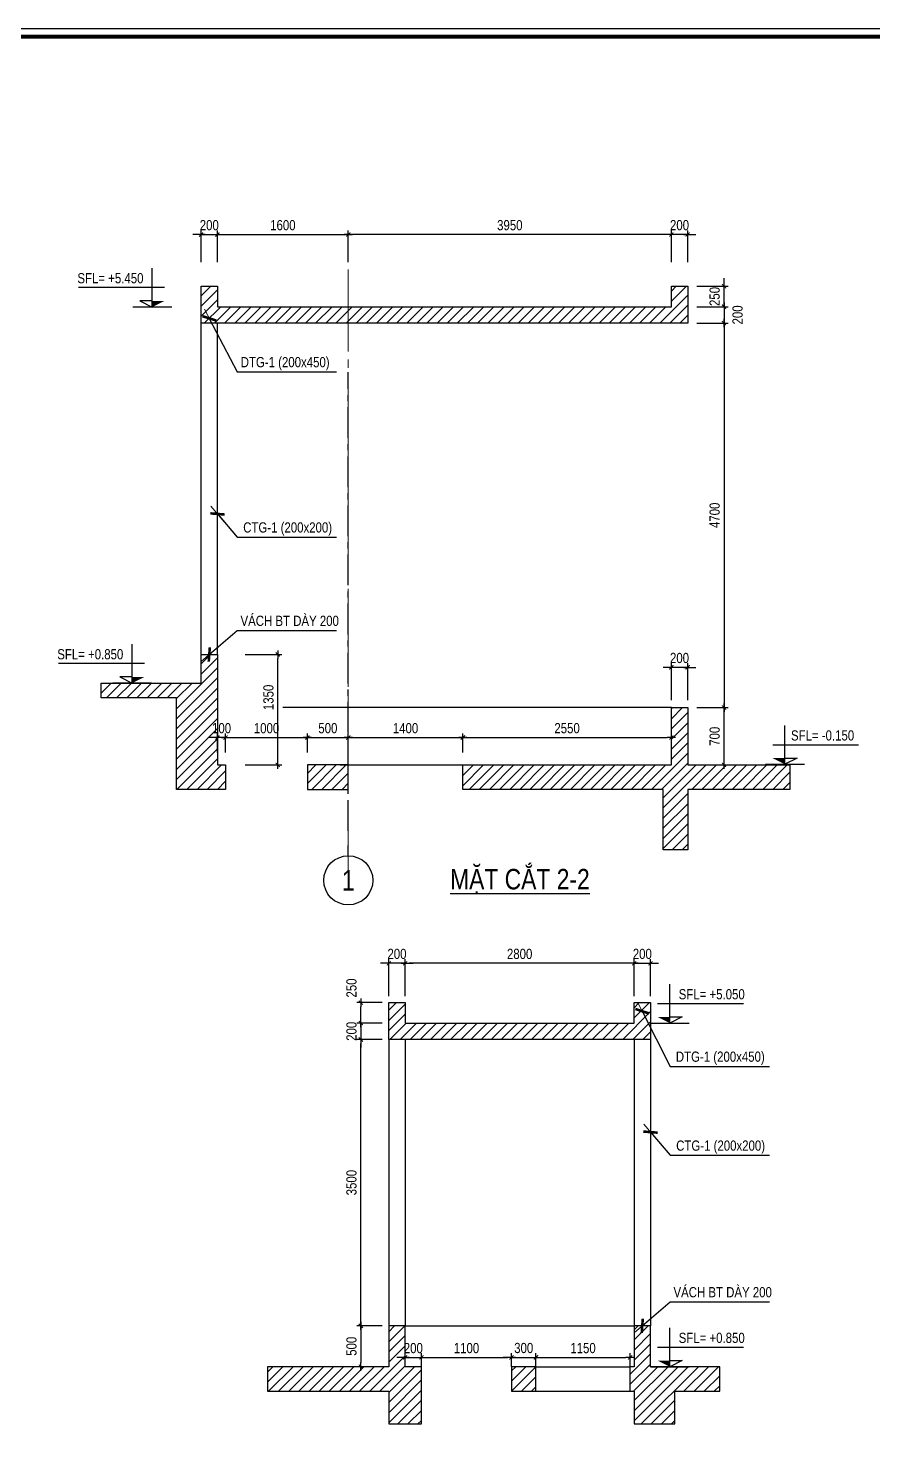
# Model space of a CAD drawing. Header units: millimetres. Extents: x -3582679 to -3542129, y 680309 to 797609.
# Drawn here: x -3559572 to -3549250, y 780227 to 797609 of the extents above; entities that cross this region are included whole.
import ezdxf
from ezdxf.enums import TextEntityAlignment as Align

# ---------------------------------------------------------------- set-up
doc = ezdxf.new("R2010")
doc.units = ezdxf.units.MM
doc.header["$LTSCALE"] = 100
doc.header["$MEASUREMENT"] = 0
doc.linetypes.add('A14-Chi tiet Thong gio ham$0$HTT Center', pattern=[13, 10, -1, 1, -1])
doc.linetypes.add('CENTER', pattern=[2, 1.25, -0.25, 0.25, -0.25])
doc.layers.get('0').update_dxf_attribs({"lineweight": 9})
for name, color, linetype in [('01PM. TEXT A', 3, 'Continuous'), ('02PM. TEXT B', 4, 'Continuous'), ('03PM. TEXT C', 1, 'Continuous'), ('04PM. THIN', 7, 'Continuous'), ('05PM. FRAME', 4, 'Continuous'), ('11PM. DIM', 2, 'Continuous'), ('12PM. GRID', 8, 'CENTER'), ('13PM. HATCH', 8, 'Continuous'), ('BLOCK A - CHI TIET THANG 4$0$Ky hieu Truc', 1, 'Continuous')]:
    doc.layers.add(name, color=color, linetype=linetype)
doc.layers.add('A14-Chi tiet Thong gio ham$0$Luoi Truc', color=251, linetype='A14-Chi tiet Thong gio ham$0$HTT Center', lineweight=9)
doc.styles.add('[PMDC2013]STYLE', font='arial.ttf', dxfattribs={"width": 0.8})
doc.styles.add('BLOCK A - CHI TIET THANG 4$0$VNI-HelveC', font='VHELVCN_0.TTF')
doc.dimstyles.new('20', dxfattribs={"dimtxt": 250, "dimasz": 200, "dimexe": 250, "dimexo": 0, "dimgap": 100, "dimtad": 1, "dimdec": 0, "dimlfac": 0.2, "dimzin": 0, "dimdsep": 46, "dimtxsty": '[PMDC2013]STYLE', "dimblk": 'TICK', "dimcen": 0, "dimdle": 300, "dimclrd": 2, "dimclre": 2, "dimclrt": 4, "dimadec": 0, "dimazin": 0, "dimtfac": 0.004, "dimtdec": 0, "dimtix": 1, "dimtmove": 2, "dimatfit": 3, "dimldrblk": 'TICK', "dimfxl": 1, "dimtvp": 0.8, "dimtolj": 1, "dimtzin": 0, "dimarcsym": 0})
pattern_1 = [(45, (-28090.48, -21902), (-61.8718434, 61.8718434), [])]

# ---------------------------------------------------------------- blocks, each defined once
blk = doc.blocks.new('CHG_XX_Khung ten')
blk.add_lwpolyline([(15, 579), (826, 579), (826, 15), (15, 15)], close=True)
at = {"color": 4, "linetype": 'Continuous', "const_width": 1}
blk.add_lwpolyline([(17, 577), (824, 577), (824, 17), (17, 17)], close=True, dxfattribs=at)
blk = doc.blocks.new('*U24')
at = {"layer": '04PM. THIN'}
for p, q in [((0, 0), (0, 950)), ((-300, 475), (1800, 475)), ((0, 150), (300, 150)), ((300, 150), (0, 0))]:
    blk.add_line(p, q, dxfattribs=at)
at = {"layer": '04PM. THIN', "linetype": 'ByBlock'}
blk.add_line((-475, 0), (475, 0), dxfattribs=at)
at = {"layer": '04PM. THIN'}
blk.add_solid([(0, 0), (0, 150), (-300, 150)], dxfattribs=at)
blk = doc.blocks.new('TICK')
at = {"color": 0, "linetype": 'ByBlock'}
blk.add_line((1, 0), (-1, 0), dxfattribs=at)
at = {"color": 7, "linetype": 'ByBlock', "const_width": 0.25}
blk.add_lwpolyline([(-0.5, -0.5), (0.5, 0.5)], dxfattribs=at)
blk = doc.blocks.new('*D56')
at = {"layer": '11PM. DIM', "color": 2, "lineweight": -2, "ltscale": 0.3, "transparency": 16777216}
for p, q in [((-3555248, 781752), (-3555558, 781752)), ((-3555508, 781702), (-3555508, 781302)), ((-3555248, 781252), (-3555558, 781252))]:
    blk.add_line(p, q, dxfattribs=at)
at = {"layer": '11PM. DIM', "color": 2, "lineweight": -2, "ltscale": 0.3, "transparency": 16777216, "xscale": 50, "yscale": 50, "zscale": 50}
for p, rotation in [((-3555508, 781752), 90), ((-3555508, 781252), 270)]:
    blk.add_blockref('TICK', p, dxfattribs=dict(at, rotation=rotation))
at = {"layer": '11PM. DIM', "color": 4, "ltscale": 0.3, "transparency": 16777216, "insert": (-3555622, 781502), "char_height": 125, "attachment_point": 5, "rotation": 90, "style": '[PMDC2013]STYLE'}
blk.add_mtext('\\A1;500', dxfattribs=at)
blk = doc.blocks.new('*D57')
at = {"layer": '11PM. DIM', "color": 2, "lineweight": -2, "ltscale": 0.3, "transparency": 16777216}
for p, q in [((-3554966, 785783), (-3554966, 786233)), ((-3552216, 786183), (-3554916, 786183)), ((-3552166, 785783), (-3552166, 786233))]:
    blk.add_line(p, q, dxfattribs=at)
at = {"layer": '11PM. DIM', "color": 2, "lineweight": -2, "ltscale": 0.3, "transparency": 16777216, "xscale": 50, "yscale": 50, "zscale": 50, "rotation": 180}
blk.add_blockref('TICK', (-3554966, 786183), dxfattribs=at)
at = {"layer": '11PM. DIM', "color": 2, "lineweight": -2, "ltscale": 0.3, "transparency": 16777216, "xscale": 50, "yscale": 50, "zscale": 50}
blk.add_blockref('TICK', (-3552166, 786183), dxfattribs=at)
at = {"layer": '11PM. DIM', "color": 4, "ltscale": 0.3, "transparency": 16777216, "insert": (-3553566, 786297), "char_height": 125, "attachment_point": 5, "style": '[PMDC2013]STYLE'}
blk.add_mtext('\\A1;2800', dxfattribs=at)
blk = doc.blocks.new('*D58')
at = {"layer": '11PM. DIM', "color": 2, "lineweight": -2, "ltscale": 0.3, "transparency": 16777216}
for p, q in [((-3552216, 786183), (-3552266, 786183)), ((-3552166, 785783), (-3552166, 786233)), ((-3552166, 786183), (-3551966, 786183)), ((-3551966, 785783), (-3551966, 786233)), ((-3551916, 786183), (-3551866, 786183))]:
    blk.add_line(p, q, dxfattribs=at)
at = {"layer": '11PM. DIM', "color": 2, "lineweight": -2, "ltscale": 0.3, "transparency": 16777216, "xscale": 50, "yscale": 50, "zscale": 50}
blk.add_blockref('TICK', (-3552166, 786183), dxfattribs=at)
at = {"layer": '11PM. DIM', "color": 2, "lineweight": -2, "ltscale": 0.3, "transparency": 16777216, "xscale": 50, "yscale": 50, "zscale": 50, "rotation": 180}
blk.add_blockref('TICK', (-3551966, 786183), dxfattribs=at)
at = {"layer": '11PM. DIM', "color": 4, "ltscale": 0.3, "transparency": 16777216, "insert": (-3552066, 786297), "char_height": 125, "attachment_point": 5, "style": '[PMDC2013]STYLE'}
blk.add_mtext('\\A1;200', dxfattribs=at)
blk = doc.blocks.new('*D59')
at = {"layer": '11PM. DIM', "color": 2, "lineweight": -2, "ltscale": 0.3, "transparency": 16777216}
for p, q in [((-3555216, 786183), (-3555266, 786183)), ((-3555166, 785783), (-3555166, 786233)), ((-3554966, 786183), (-3555166, 786183)), ((-3554966, 785783), (-3554966, 786233)), ((-3554916, 786183), (-3554866, 786183))]:
    blk.add_line(p, q, dxfattribs=at)
at = {"layer": '11PM. DIM', "color": 2, "lineweight": -2, "ltscale": 0.3, "transparency": 16777216, "xscale": 50, "yscale": 50, "zscale": 50}
blk.add_blockref('TICK', (-3555166, 786183), dxfattribs=at)
at = {"layer": '11PM. DIM', "color": 2, "lineweight": -2, "ltscale": 0.3, "transparency": 16777216, "xscale": 50, "yscale": 50, "zscale": 50, "rotation": 180}
blk.add_blockref('TICK', (-3554966, 786183), dxfattribs=at)
at = {"layer": '11PM. DIM', "color": 4, "ltscale": 0.3, "transparency": 16777216, "insert": (-3555066, 786297), "char_height": 125, "attachment_point": 5, "style": '[PMDC2013]STYLE'}
blk.add_mtext('\\A1;200', dxfattribs=at)
blk = doc.blocks.new('*D60')
at = {"layer": '11PM. DIM', "color": 2, "lineweight": -2, "ltscale": 0.3, "transparency": 16777216}
for p, q in [((-3555248, 785252), (-3555558, 785252)), ((-3555508, 781802), (-3555508, 785202)), ((-3555248, 781752), (-3555558, 781752))]:
    blk.add_line(p, q, dxfattribs=at)
at = {"layer": '11PM. DIM', "color": 2, "lineweight": -2, "ltscale": 0.3, "transparency": 16777216, "xscale": 50, "yscale": 50, "zscale": 50}
for p, rotation in [((-3555508, 785252), 90), ((-3555508, 781752), 270)]:
    blk.add_blockref('TICK', p, dxfattribs=dict(at, rotation=rotation))
at = {"layer": '11PM. DIM', "color": 4, "ltscale": 0.3, "transparency": 16777216, "insert": (-3555622, 783502), "char_height": 125, "attachment_point": 5, "rotation": 90, "style": '[PMDC2013]STYLE'}
blk.add_mtext('\\A1;3500', dxfattribs=at)
blk = doc.blocks.new('*D63')
at = {"layer": '11PM. DIM', "color": 2, "lineweight": -2, "ltscale": 0.3, "transparency": 16777216}
for p, q in [((-3555508, 785502), (-3555508, 785552)), ((-3555248, 785452), (-3555558, 785452)), ((-3555508, 785452), (-3555508, 785252)), ((-3555248, 785252), (-3555558, 785252)), ((-3555508, 785202), (-3555508, 785152))]:
    blk.add_line(p, q, dxfattribs=at)
at = {"layer": '11PM. DIM', "color": 2, "lineweight": -2, "ltscale": 0.3, "transparency": 16777216, "xscale": 50, "yscale": 50, "zscale": 50}
for p, rotation in [((-3555508, 785452), 270), ((-3555508, 785252), 90)]:
    blk.add_blockref('TICK', p, dxfattribs=dict(at, rotation=rotation))
at = {"layer": '11PM. DIM', "color": 4, "ltscale": 0.3, "transparency": 16777216, "insert": (-3555622, 785352), "char_height": 125, "attachment_point": 5, "rotation": 90, "style": '[PMDC2013]STYLE'}
blk.add_mtext('\\A1;200', dxfattribs=at)
blk = doc.blocks.new('*D81')
at = {"layer": '11PM. DIM', "color": 2, "lineweight": -2, "ltscale": 0.3, "transparency": 16777216}
for p, q in [((-3555248, 785702), (-3555558, 785702)), ((-3555508, 785502), (-3555508, 785652)), ((-3555248, 785452), (-3555558, 785452))]:
    blk.add_line(p, q, dxfattribs=at)
at = {"layer": '11PM. DIM', "color": 2, "lineweight": -2, "ltscale": 0.3, "transparency": 16777216, "xscale": 50, "yscale": 50, "zscale": 50}
for p, rotation in [((-3555508, 785702), 90), ((-3555508, 785452), 270)]:
    blk.add_blockref('TICK', p, dxfattribs=dict(at, rotation=rotation))
at = {"layer": '11PM. DIM', "color": 4, "ltscale": 0.3, "transparency": 16777216, "insert": (-3555622, 785881), "char_height": 125, "attachment_point": 5, "rotation": 90, "style": '[PMDC2013]STYLE'}
blk.add_mtext('\\A1;250', dxfattribs=at)
blk = doc.blocks.new('*D168')
at = {"layer": '11PM. DIM', "color": 2, "lineweight": -2, "ltscale": 0.3, "transparency": 16777216}
for p, q in [((-3557161, 788758), (-3557161, 788992)), ((-3556161, 788758), (-3556161, 788992)), ((-3557111, 788942), (-3556211, 788942))]:
    blk.add_line(p, q, dxfattribs=at)
at = {"layer": '11PM. DIM', "color": 2, "lineweight": -2, "ltscale": 0.3, "transparency": 16777216, "xscale": 50, "yscale": 50, "zscale": 50, "rotation": 180}
blk.add_blockref('TICK', (-3557161, 788942), dxfattribs=at)
at = {"layer": '11PM. DIM', "color": 2, "lineweight": -2, "ltscale": 0.3, "transparency": 16777216, "xscale": 50, "yscale": 50, "zscale": 50}
blk.add_blockref('TICK', (-3556161, 788942), dxfattribs=at)
at = {"layer": '11PM. DIM', "color": 4, "ltscale": 0.3, "transparency": 16777216, "insert": (-3556661, 789056), "char_height": 125, "attachment_point": 5, "style": '[PMDC2013]STYLE'}
blk.add_mtext('\\A1;1000', dxfattribs=at)
blk = doc.blocks.new('*D169')
at = {"layer": '11PM. DIM', "color": 2, "lineweight": -2, "ltscale": 0.3, "transparency": 16777216}
for p, q in [((-3556161, 788758), (-3556161, 788992)), ((-3555661, 788758), (-3555661, 788992)), ((-3556111, 788942), (-3555711, 788942))]:
    blk.add_line(p, q, dxfattribs=at)
at = {"layer": '11PM. DIM', "color": 2, "lineweight": -2, "ltscale": 0.3, "transparency": 16777216, "xscale": 50, "yscale": 50, "zscale": 50, "rotation": 180}
blk.add_blockref('TICK', (-3556161, 788942), dxfattribs=at)
at = {"layer": '11PM. DIM', "color": 2, "lineweight": -2, "ltscale": 0.3, "transparency": 16777216, "xscale": 50, "yscale": 50, "zscale": 50}
blk.add_blockref('TICK', (-3555661, 788942), dxfattribs=at)
at = {"layer": '11PM. DIM', "color": 4, "ltscale": 0.3, "transparency": 16777216, "insert": (-3555911, 789056), "char_height": 125, "attachment_point": 5, "style": '[PMDC2013]STYLE'}
blk.add_mtext('\\A1;500', dxfattribs=at)
blk = doc.blocks.new('*D170')
at = {"layer": '11PM. DIM', "color": 2, "lineweight": -2, "ltscale": 0.3, "transparency": 16777216}
for p, q in [((-3555661, 788758), (-3555661, 788992)), ((-3554261, 788758), (-3554261, 788992)), ((-3555611, 788942), (-3554311, 788942))]:
    blk.add_line(p, q, dxfattribs=at)
at = {"layer": '11PM. DIM', "color": 2, "lineweight": -2, "ltscale": 0.3, "transparency": 16777216, "xscale": 50, "yscale": 50, "zscale": 50, "rotation": 180}
blk.add_blockref('TICK', (-3555661, 788942), dxfattribs=at)
at = {"layer": '11PM. DIM', "color": 2, "lineweight": -2, "ltscale": 0.3, "transparency": 16777216, "xscale": 50, "yscale": 50, "zscale": 50}
blk.add_blockref('TICK', (-3554261, 788942), dxfattribs=at)
at = {"layer": '11PM. DIM', "color": 4, "ltscale": 0.3, "transparency": 16777216, "insert": (-3554961, 789056), "char_height": 125, "attachment_point": 5, "style": '[PMDC2013]STYLE'}
blk.add_mtext('\\A1;1400', dxfattribs=at)
blk = doc.blocks.new('*D171')
at = {"layer": '11PM. DIM', "color": 2, "lineweight": -2, "ltscale": 0.3, "transparency": 16777216}
for p, q in [((-3554261, 788758), (-3554261, 788992)), ((-3551711, 788758), (-3551711, 788992)), ((-3554211, 788942), (-3551761, 788942))]:
    blk.add_line(p, q, dxfattribs=at)
at = {"layer": '11PM. DIM', "color": 2, "lineweight": -2, "ltscale": 0.3, "transparency": 16777216, "xscale": 50, "yscale": 50, "zscale": 50, "rotation": 180}
blk.add_blockref('TICK', (-3554261, 788942), dxfattribs=at)
at = {"layer": '11PM. DIM', "color": 2, "lineweight": -2, "ltscale": 0.3, "transparency": 16777216, "xscale": 50, "yscale": 50, "zscale": 50}
blk.add_blockref('TICK', (-3551711, 788942), dxfattribs=at)
at = {"layer": '11PM. DIM', "color": 4, "ltscale": 0.3, "transparency": 16777216, "insert": (-3552986, 789056), "char_height": 125, "attachment_point": 5, "style": '[PMDC2013]STYLE'}
blk.add_mtext('\\A1;2550', dxfattribs=at)
blk = doc.blocks.new('*D172')
at = {"layer": '11PM. DIM', "color": 2, "lineweight": -2, "ltscale": 0.3, "transparency": 16777216}
for p, q in [((-3557261, 788758), (-3557261, 788992)), ((-3557161, 788758), (-3557161, 788992)), ((-3557311, 788942), (-3557361, 788942)), ((-3557161, 788942), (-3557261, 788942)), ((-3557111, 788942), (-3557061, 788942))]:
    blk.add_line(p, q, dxfattribs=at)
at = {"layer": '11PM. DIM', "color": 2, "lineweight": -2, "ltscale": 0.3, "transparency": 16777216, "xscale": 50, "yscale": 50, "zscale": 50}
blk.add_blockref('TICK', (-3557261, 788942), dxfattribs=at)
at = {"layer": '11PM. DIM', "color": 2, "lineweight": -2, "ltscale": 0.3, "transparency": 16777216, "xscale": 50, "yscale": 50, "zscale": 50, "rotation": 180}
blk.add_blockref('TICK', (-3557161, 788942), dxfattribs=at)
at = {"layer": '11PM. DIM', "color": 4, "ltscale": 0.3, "transparency": 16777216, "insert": (-3557211, 789056), "char_height": 125, "attachment_point": 5, "style": '[PMDC2013]STYLE'}
blk.add_mtext('\\A1;100', dxfattribs=at)
blk = doc.blocks.new('*D173')
at = {"layer": '11PM. DIM', "color": 2, "lineweight": -2, "ltscale": 0.3, "transparency": 16777216}
for p, q in [((-3551761, 795090), (-3551811, 795090)), ((-3551711, 794754), (-3551711, 795140)), ((-3551511, 795090), (-3551711, 795090)), ((-3551511, 794754), (-3551511, 795140)), ((-3551461, 795090), (-3551411, 795090))]:
    blk.add_line(p, q, dxfattribs=at)
at = {"layer": '11PM. DIM', "color": 2, "lineweight": -2, "ltscale": 0.3, "transparency": 16777216, "xscale": 50, "yscale": 50, "zscale": 50}
blk.add_blockref('TICK', (-3551711, 795090), dxfattribs=at)
at = {"layer": '11PM. DIM', "color": 2, "lineweight": -2, "ltscale": 0.3, "transparency": 16777216, "xscale": 50, "yscale": 50, "zscale": 50, "rotation": 180}
blk.add_blockref('TICK', (-3551511, 795090), dxfattribs=at)
at = {"layer": '11PM. DIM', "color": 4, "ltscale": 0.3, "transparency": 16777216, "insert": (-3551611, 795204), "char_height": 125, "attachment_point": 5, "style": '[PMDC2013]STYLE'}
blk.add_mtext('\\A1;200', dxfattribs=at)
blk = doc.blocks.new('*D174')
at = {"layer": '11PM. DIM', "color": 2, "lineweight": -2, "ltscale": 0.3, "transparency": 16777216}
for p, q in [((-3557261, 794754), (-3557261, 795140)), ((-3557211, 795090), (-3555711, 795090)), ((-3555661, 794754), (-3555661, 795140))]:
    blk.add_line(p, q, dxfattribs=at)
at = {"layer": '11PM. DIM', "color": 2, "lineweight": -2, "ltscale": 0.3, "transparency": 16777216, "xscale": 50, "yscale": 50, "zscale": 50, "rotation": 180}
blk.add_blockref('TICK', (-3557261, 795090), dxfattribs=at)
at = {"layer": '11PM. DIM', "color": 2, "lineweight": -2, "ltscale": 0.3, "transparency": 16777216, "xscale": 50, "yscale": 50, "zscale": 50}
blk.add_blockref('TICK', (-3555661, 795090), dxfattribs=at)
at = {"layer": '11PM. DIM', "color": 4, "ltscale": 0.3, "transparency": 16777216, "insert": (-3556461, 795204), "char_height": 125, "attachment_point": 5, "style": '[PMDC2013]STYLE'}
blk.add_mtext('\\A1;1600', dxfattribs=at)
blk = doc.blocks.new('*D175')
at = {"layer": '11PM. DIM', "color": 2, "lineweight": -2, "ltscale": 0.3, "transparency": 16777216}
for p, q in [((-3557511, 795090), (-3557561, 795090)), ((-3557461, 794754), (-3557461, 795140)), ((-3557461, 795090), (-3557261, 795090)), ((-3557261, 794754), (-3557261, 795140)), ((-3557211, 795090), (-3557161, 795090))]:
    blk.add_line(p, q, dxfattribs=at)
at = {"layer": '11PM. DIM', "color": 2, "lineweight": -2, "ltscale": 0.3, "transparency": 16777216, "xscale": 50, "yscale": 50, "zscale": 50}
blk.add_blockref('TICK', (-3557461, 795090), dxfattribs=at)
at = {"layer": '11PM. DIM', "color": 2, "lineweight": -2, "ltscale": 0.3, "transparency": 16777216, "xscale": 50, "yscale": 50, "zscale": 50, "rotation": 180}
blk.add_blockref('TICK', (-3557261, 795090), dxfattribs=at)
at = {"layer": '11PM. DIM', "color": 4, "ltscale": 0.3, "transparency": 16777216, "insert": (-3557361, 795204), "char_height": 125, "attachment_point": 5, "style": '[PMDC2013]STYLE'}
blk.add_mtext('\\A1;200', dxfattribs=at)
blk = doc.blocks.new('BLOCK A - CHI TIET THANG 4$0$HTT-Grid')
at = {"layer": '05PM. FRAME', "linetype": 'ByBlock', "lineweight": -2}
blk.add_line((0, -2.5), (0, 0), dxfattribs=at)
blk.add_circle((0, -8.5), 6, dxfattribs=at)
at = {"layer": '03PM. TEXT C', "linetype": 'ByBlock', "lineweight": -2, "style": 'BLOCK A - CHI TIET THANG 4$0$VNI-HelveC'}
blk.add_attdef('GRID', text='', height=5, dxfattribs=at).set_placement((0, -8.5), align=Align.MIDDLE)
blk = doc.blocks.new('*D176')
at = {"layer": '11PM. DIM', "color": 2, "lineweight": -2, "ltscale": 0.3, "transparency": 16777216}
for p, q in [((-3551711, 789400), (-3551711, 789850)), ((-3551511, 789400), (-3551511, 789850)), ((-3551761, 789800), (-3551811, 789800)), ((-3551511, 789800), (-3551711, 789800)), ((-3551461, 789800), (-3551411, 789800))]:
    blk.add_line(p, q, dxfattribs=at)
at = {"layer": '11PM. DIM', "color": 2, "lineweight": -2, "ltscale": 0.3, "transparency": 16777216, "xscale": 50, "yscale": 50, "zscale": 50}
blk.add_blockref('TICK', (-3551711, 789800), dxfattribs=at)
at = {"layer": '11PM. DIM', "color": 2, "lineweight": -2, "ltscale": 0.3, "transparency": 16777216, "xscale": 50, "yscale": 50, "zscale": 50, "rotation": 180}
blk.add_blockref('TICK', (-3551511, 789800), dxfattribs=at)
at = {"layer": '11PM. DIM', "color": 4, "ltscale": 0.3, "transparency": 16777216, "insert": (-3551611, 789914), "char_height": 125, "attachment_point": 5, "style": '[PMDC2013]STYLE'}
blk.add_mtext('\\A1;200', dxfattribs=at)
blk = doc.blocks.new('*D177')
at = {"layer": '11PM. DIM', "color": 2, "lineweight": -2, "ltscale": 0.3, "transparency": 16777216}
for p, q in [((-3556923, 789958), (-3556473, 789958)), ((-3556523, 788658), (-3556523, 789908)), ((-3556923, 788608), (-3556473, 788608))]:
    blk.add_line(p, q, dxfattribs=at)
at = {"layer": '11PM. DIM', "color": 2, "lineweight": -2, "ltscale": 0.3, "transparency": 16777216, "xscale": 50, "yscale": 50, "zscale": 50}
for p, rotation in [((-3556523, 789958), 90), ((-3556523, 788608), 270)]:
    blk.add_blockref('TICK', p, dxfattribs=dict(at, rotation=rotation))
at = {"layer": '11PM. DIM', "color": 4, "ltscale": 0.3, "transparency": 16777216, "insert": (-3556637, 789433), "char_height": 125, "attachment_point": 5, "rotation": 90, "style": '[PMDC2013]STYLE'}
blk.add_mtext('\\A1;1350', dxfattribs=at)
blk = doc.blocks.new('*D178')
at = {"layer": '11PM. DIM', "color": 2, "lineweight": -2, "ltscale": 0.3, "transparency": 16777216}
for p, q in [((-3551067, 794508), (-3551067, 794558)), ((-3551398, 794458), (-3551017, 794458)), ((-3551067, 794208), (-3551067, 794458)), ((-3551398, 794208), (-3551017, 794208)), ((-3551067, 794158), (-3551067, 794108))]:
    blk.add_line(p, q, dxfattribs=at)
at = {"layer": '11PM. DIM', "color": 2, "lineweight": -2, "ltscale": 0.3, "transparency": 16777216, "xscale": 50, "yscale": 50, "zscale": 50}
for p, rotation in [((-3551067, 794458), 270), ((-3551067, 794208), 90)]:
    blk.add_blockref('TICK', p, dxfattribs=dict(at, rotation=rotation))
at = {"layer": '11PM. DIM', "color": 4, "ltscale": 0.3, "transparency": 16777216, "insert": (-3551181, 794333), "char_height": 125, "attachment_point": 5, "rotation": 90, "style": '[PMDC2013]STYLE'}
blk.add_mtext('\\A1;250', dxfattribs=at)
blk = doc.blocks.new('*D179')
at = {"layer": '11PM. DIM', "color": 2, "lineweight": -2, "ltscale": 0.3, "transparency": 16777216}
for p, q in [((-3551398, 794008), (-3551017, 794008)), ((-3551067, 793958), (-3551067, 789358)), ((-3551398, 789308), (-3551017, 789308))]:
    blk.add_line(p, q, dxfattribs=at)
at = {"layer": '11PM. DIM', "color": 2, "lineweight": -2, "ltscale": 0.3, "transparency": 16777216, "xscale": 50, "yscale": 50, "zscale": 50}
for p, rotation in [((-3551067, 794008), 90), ((-3551067, 789308), 270)]:
    blk.add_blockref('TICK', p, dxfattribs=dict(at, rotation=rotation))
at = {"layer": '11PM. DIM', "color": 4, "ltscale": 0.3, "transparency": 16777216, "insert": (-3551181, 791658), "char_height": 125, "attachment_point": 5, "rotation": 90, "style": '[PMDC2013]STYLE'}
blk.add_mtext('\\A1;4700', dxfattribs=at)
blk = doc.blocks.new('*D180')
at = {"layer": '11PM. DIM', "color": 2, "lineweight": -2, "ltscale": 0.3, "transparency": 16777216}
for p, q in [((-3551398, 789308), (-3551017, 789308)), ((-3551067, 788658), (-3551067, 789258)), ((-3551398, 788608), (-3551017, 788608))]:
    blk.add_line(p, q, dxfattribs=at)
at = {"layer": '11PM. DIM', "color": 2, "lineweight": -2, "ltscale": 0.3, "transparency": 16777216, "xscale": 50, "yscale": 50, "zscale": 50}
for p, rotation in [((-3551067, 789308), 90), ((-3551067, 788608), 270)]:
    blk.add_blockref('TICK', p, dxfattribs=dict(at, rotation=rotation))
at = {"layer": '11PM. DIM', "color": 4, "ltscale": 0.3, "transparency": 16777216, "insert": (-3551181, 788958), "char_height": 125, "attachment_point": 5, "rotation": 90, "style": '[PMDC2013]STYLE'}
blk.add_mtext('\\A1;700', dxfattribs=at)
blk = doc.blocks.new('*D181')
at = {"layer": '11PM. DIM', "color": 2, "lineweight": -2, "ltscale": 0.3, "transparency": 16777216}
for p, q in [((-3551398, 794208), (-3551017, 794208)), ((-3551398, 794008), (-3551017, 794008)), ((-3551067, 794158), (-3551067, 794058))]:
    blk.add_line(p, q, dxfattribs=at)
at = {"layer": '11PM. DIM', "color": 2, "lineweight": -2, "ltscale": 0.3, "transparency": 16777216, "xscale": 50, "yscale": 50, "zscale": 50}
for p, rotation in [((-3551067, 794208), 90), ((-3551067, 794008), 270)]:
    blk.add_blockref('TICK', p, dxfattribs=dict(at, rotation=rotation))
at = {"layer": '11PM. DIM', "color": 4, "ltscale": 0.3, "transparency": 16777216, "insert": (-3550901, 794108), "char_height": 125, "attachment_point": 5, "rotation": 90, "style": '[PMDC2013]STYLE'}
blk.add_mtext('\\A1;200', dxfattribs=at)
blk = doc.blocks.new('*D182')
at = {"layer": '11PM. DIM', "color": 2, "lineweight": -2, "ltscale": 0.3, "transparency": 16777216}
for p, q in [((-3555661, 794754), (-3555661, 795140)), ((-3551761, 795090), (-3555611, 795090)), ((-3551711, 794754), (-3551711, 795140))]:
    blk.add_line(p, q, dxfattribs=at)
at = {"layer": '11PM. DIM', "color": 2, "lineweight": -2, "ltscale": 0.3, "transparency": 16777216, "xscale": 50, "yscale": 50, "zscale": 50, "rotation": 180}
blk.add_blockref('TICK', (-3555661, 795090), dxfattribs=at)
at = {"layer": '11PM. DIM', "color": 2, "lineweight": -2, "ltscale": 0.3, "transparency": 16777216, "xscale": 50, "yscale": 50, "zscale": 50}
blk.add_blockref('TICK', (-3551711, 795090), dxfattribs=at)
at = {"layer": '11PM. DIM', "color": 4, "ltscale": 0.3, "transparency": 16777216, "insert": (-3553686, 795204), "char_height": 125, "attachment_point": 5, "style": '[PMDC2013]STYLE'}
blk.add_mtext('\\A1;3950', dxfattribs=at)
blk = doc.blocks.new('*D197')
at = {"layer": '11PM. DIM', "color": 2, "lineweight": -2, "ltscale": 0.3, "transparency": 16777216}
for p, q in [((-3555016, 781366), (-3555066, 781366)), ((-3554966, 781252), (-3554966, 781416)), ((-3554966, 781366), (-3554766, 781366)), ((-3554766, 781252), (-3554766, 781416)), ((-3554716, 781366), (-3554666, 781366))]:
    blk.add_line(p, q, dxfattribs=at)
at = {"layer": '11PM. DIM', "color": 2, "lineweight": -2, "ltscale": 0.3, "transparency": 16777216, "xscale": 50, "yscale": 50, "zscale": 50}
blk.add_blockref('TICK', (-3554966, 781366), dxfattribs=at)
at = {"layer": '11PM. DIM', "color": 2, "lineweight": -2, "ltscale": 0.3, "transparency": 16777216, "xscale": 50, "yscale": 50, "zscale": 50, "rotation": 180}
blk.add_blockref('TICK', (-3554766, 781366), dxfattribs=at)
at = {"layer": '11PM. DIM', "color": 4, "ltscale": 0.3, "transparency": 16777216, "insert": (-3554866, 781479), "char_height": 125, "attachment_point": 5, "style": '[PMDC2013]STYLE'}
blk.add_mtext('\\A1;200', dxfattribs=at)
blk = doc.blocks.new('*D198')
at = {"layer": '11PM. DIM', "color": 2, "lineweight": -2, "ltscale": 0.3, "transparency": 16777216}
for p, q in [((-3554766, 781252), (-3554766, 781416)), ((-3554716, 781366), (-3553716, 781366)), ((-3553666, 781252), (-3553666, 781416))]:
    blk.add_line(p, q, dxfattribs=at)
at = {"layer": '11PM. DIM', "color": 2, "lineweight": -2, "ltscale": 0.3, "transparency": 16777216, "xscale": 50, "yscale": 50, "zscale": 50, "rotation": 180}
blk.add_blockref('TICK', (-3554766, 781366), dxfattribs=at)
at = {"layer": '11PM. DIM', "color": 2, "lineweight": -2, "ltscale": 0.3, "transparency": 16777216, "xscale": 50, "yscale": 50, "zscale": 50}
blk.add_blockref('TICK', (-3553666, 781366), dxfattribs=at)
at = {"layer": '11PM. DIM', "color": 4, "ltscale": 0.3, "transparency": 16777216, "insert": (-3554216, 781479), "char_height": 125, "attachment_point": 5, "style": '[PMDC2013]STYLE'}
blk.add_mtext('\\A1;1100', dxfattribs=at)
blk = doc.blocks.new('*D199')
at = {"layer": '11PM. DIM', "color": 2, "lineweight": -2, "ltscale": 0.3, "transparency": 16777216}
for p, q in [((-3553716, 781366), (-3553766, 781366)), ((-3553666, 781252), (-3553666, 781416)), ((-3553666, 781366), (-3553366, 781366)), ((-3553366, 781252), (-3553366, 781416)), ((-3553316, 781366), (-3553266, 781366))]:
    blk.add_line(p, q, dxfattribs=at)
at = {"layer": '11PM. DIM', "color": 2, "lineweight": -2, "ltscale": 0.3, "transparency": 16777216, "xscale": 50, "yscale": 50, "zscale": 50}
blk.add_blockref('TICK', (-3553666, 781366), dxfattribs=at)
at = {"layer": '11PM. DIM', "color": 2, "lineweight": -2, "ltscale": 0.3, "transparency": 16777216, "xscale": 50, "yscale": 50, "zscale": 50, "rotation": 180}
blk.add_blockref('TICK', (-3553366, 781366), dxfattribs=at)
at = {"layer": '11PM. DIM', "color": 4, "ltscale": 0.3, "transparency": 16777216, "insert": (-3553516, 781480), "char_height": 125, "attachment_point": 5, "style": '[PMDC2013]STYLE'}
blk.add_mtext('\\A1;300', dxfattribs=at)
blk = doc.blocks.new('*D200')
at = {"layer": '11PM. DIM', "color": 2, "lineweight": -2, "ltscale": 0.3, "transparency": 16777216}
for p, q in [((-3553366, 781252), (-3553366, 781416)), ((-3553316, 781366), (-3552266, 781366)), ((-3552216, 781252), (-3552216, 781416))]:
    blk.add_line(p, q, dxfattribs=at)
at = {"layer": '11PM. DIM', "color": 2, "lineweight": -2, "ltscale": 0.3, "transparency": 16777216, "xscale": 50, "yscale": 50, "zscale": 50, "rotation": 180}
blk.add_blockref('TICK', (-3553366, 781366), dxfattribs=at)
at = {"layer": '11PM. DIM', "color": 2, "lineweight": -2, "ltscale": 0.3, "transparency": 16777216, "xscale": 50, "yscale": 50, "zscale": 50}
blk.add_blockref('TICK', (-3552216, 781366), dxfattribs=at)
at = {"layer": '11PM. DIM', "color": 4, "ltscale": 0.3, "transparency": 16777216, "insert": (-3552791, 781479), "char_height": 125, "attachment_point": 5, "style": '[PMDC2013]STYLE'}
blk.add_mtext('\\A1;1150', dxfattribs=at)

msp = doc.modelspace()

# ---------------------------------------------------------------- block references
at = {"layer": '04PM. THIN', "xscale": 50, "yscale": 50, "zscale": 50}
msp.add_blockref('CHG_XX_Khung ten', (-3583429.2, 768659.1), dxfattribs=at)

# ---------------------------------------------------------------- next in the draw order: hatches: boundary and pattern name
at = {"layer": '13PM. HATCH'}
h = msp.add_hatch(dxfattribs=at)
h.set_pattern_fill('ANSI31', color=256, scale=700, style=0)
h.set_pattern_definition([(45, (-30955.5, -3501.71), (-61.8718434, 61.8718434), [])])
h.paths.add_polyline_path([(-3557260.8, 794207.9), (-3557260.8, 794457.9), (-3557460.8, 794457.9), (-3557460.8, 794007.9), (-3551510.8, 794007.9), (-3551510.8, 794457.9), (-3551710.8, 794457.9), (-3551710.8, 794207.9)])
h = msp.add_hatch(dxfattribs=at)
h.set_pattern_fill('ANSI31', color=256, scale=700, style=0)
h.set_pattern_definition([(45, (-7375.175, -25749.66), (-61.8718434, 61.8718434), [])])
h.paths.add_polyline_path([(-3557260.8, 789957.9), (-3557460.8, 789957.9), (-3557460.8, 789607.9), (-3558684.9, 789607.9), (-3558684.9, 789427.9), (-3558567.4, 789427.9), (-3558511.3, 789427.9), (-3558467.5, 789427.9), (-3558434.9, 789427.9), (-3558145.6, 789427.9), (-3557936.9, 789427.9), (-3557760.8, 789427.9), (-3557760.8, 788307.9), (-3557584.9, 788307.9), (-3557460.8, 788307.9), (-3557376.3, 788307.9), (-3557259.5, 788307.9), (-3557160.8, 788307.9), (-3557160.8, 788607.9), (-3557260.8, 788607.9)])
h = msp.add_hatch(dxfattribs=at)
h.set_pattern_fill('ANSI31', color=256, scale=700, style=0)
h.set_pattern_definition([(45, (-6399.1, -25749.66), (-61.8718434, 61.8718434), [])])
h.paths.add_polyline_path([(-3554260.8, 788607.9), (-3554260.8, 788307.9), (-3551810.8, 788307.9), (-3551810.8, 787570.9), (-3551510.8, 787570.9), (-3551510.8, 788307.9), (-3550260.3, 788307.9), (-3550260.3, 788492.1), (-3550261.8, 788492.1), (-3550258.9, 788607.9), (-3551510.8, 788607.9), (-3551510.8, 789307.9), (-3551710.8, 789307.9), (-3551710.8, 788607.9)])
h = msp.add_hatch(dxfattribs=at)
h.set_pattern_fill('ANSI31', color=256, scale=700, style=0)
h.set_pattern_definition([(45, (-7821.786, -25617.48), (-61.8718434, 61.8718434), [])])
h.paths.add_polyline_path([(-3555660.8, 788607.9), (-3556160.8, 788607.9), (-3556160.8, 788307.9), (-3555660.8, 788307.9)])
h = msp.add_hatch(dxfattribs=at)
h.set_pattern_fill('ANSI31', color=256, scale=700, style=0)
h.set_pattern_definition([(45, (8690.095, -8415.905), (-61.8718434, 61.8718434), [])])
h.paths.add_polyline_path([(-3551965.3, 785702.2), (-3551965.3, 785252.2), (-3555166.5, 785252.2), (-3555166.5, 785702.2), (-3554966.5, 785702.2), (-3554966.5, 785452.2), (-3552165.3, 785452.2), (-3552165.3, 785702.2)])
h = msp.add_hatch(dxfattribs=at)
h.set_pattern_fill('ANSI31', color=256, scale=700, style=0)
h.set_pattern_definition(pattern_1)
h.paths.add_polyline_path([(-3554966.5, 781752.2), (-3555166.5, 781752.2), (-3555166.5, 781252.2), (-3556649.5, 781252.2), (-3556649.5, 781153.9), (-3556648.3, 781096.9), (-3556649.5, 780952.2), (-3555166.5, 780952.2), (-3555166.5, 780552.2), (-3554766.5, 780552.2), (-3554766.5, 781252.2), (-3554966.5, 781252.2)])
h = msp.add_hatch(dxfattribs=at)
h.set_pattern_fill('ANSI31', color=256, scale=700, style=0)
h.set_pattern_definition([(45, (-24990.48, -21902), (-61.8718434, 61.8718434), [])])
h.paths.add_polyline_path([(-3551119.8, 781252.2), (-3551966.5, 781252.2), (-3551966.5, 781752.2), (-3552166.5, 781752.2), (-3552166.5, 781252.2), (-3552216.5, 781252.2), (-3552216.5, 780952.2), (-3552166.5, 780952.2), (-3552166.5, 780552.2), (-3551666.5, 780552.2), (-3551666.5, 780952.2), (-3551119.8, 780952.2)])
h = msp.add_hatch(dxfattribs=at)
h.set_pattern_fill('ANSI31', color=256, scale=700, style=0)
h.set_pattern_definition(pattern_1)
h.paths.add_polyline_path([(-3553366.5, 781252.2), (-3553666.5, 781252.2), (-3553666.5, 780952.2), (-3553366.5, 780952.2)])

# ---------------------------------------------------------------- next in the draw order: linework, layer by layer
at = {"layer": '05PM. FRAME'}
for points in [[(-3551510.8, 794457.9), (-3551510.8, 794007.9), (-3557460.8, 794007.9), (-3557460.8, 794457.9), (-3557260.8, 794457.9), (-3557260.8, 794207.9), (-3551710.8, 794207.9), (-3551710.8, 794457.9)], [(-3558684.9, 789607.9), (-3557460.8, 789607.9), (-3557460.8, 789957.9), (-3557260.8, 789957.9), (-3557260.8, 788607.9), (-3557160.8, 788607.9), (-3557160.8, 788307.9), (-3557760.8, 788307.9), (-3557760.8, 789427.9), (-3558684.9, 789427.9)], [(-3551810.8, 787570.9), (-3551810.8, 788307.9), (-3554260.8, 788307.9), (-3554260.8, 788607.9), (-3551710.8, 788607.9), (-3551710.8, 789307.9), (-3551510.8, 789307.9), (-3551510.8, 788607.9), (-3550260.3, 788607.9), (-3550260.3, 788307.9), (-3551510.8, 788307.9), (-3551510.8, 787570.9)], [(-3556160.8, 788307.9), (-3555660.8, 788307.9), (-3555660.8, 788607.9), (-3556160.8, 788607.9)], [(-3551965.3, 785702.2), (-3551965.3, 785252.2), (-3555166.5, 785252.2), (-3555166.5, 785702.2), (-3554966.5, 785702.2), (-3554966.5, 785452.2), (-3552165.3, 785452.2), (-3552165.3, 785702.2)], [(-3551119.8, 780952.2), (-3551119.8, 781252.2), (-3551966.5, 781252.2), (-3551966.5, 781752.2), (-3552166.5, 781752.2), (-3552166.5, 781252.2), (-3552216.5, 781252.2), (-3552216.5, 780952.2), (-3552166.5, 780952.2), (-3552166.5, 780552.2), (-3551666.5, 780552.2), (-3551666.5, 780952.2)], [(-3553366.5, 780952.2), (-3553366.5, 781252.2), (-3553666.5, 781252.2), (-3553666.5, 780952.2)]]:
    msp.add_lwpolyline(points, close=True, dxfattribs=at)
for points in [[(-3555166.5, 781252.2), (-3556649.5, 781252.2), (-3556649.5, 780952.2), (-3555166.5, 780952.2), (-3555166.5, 780552.2), (-3554766.5, 780552.2), (-3554766.5, 781252.2), (-3554966.5, 781252.2), (-3554966.5, 781752.2), (-3555166.5, 781752.2), (-3555166.5, 781252.2)], [(-3555166.5, 781252.2), (-3555974.8, 781252.2)]]:
    msp.add_lwpolyline(points, dxfattribs=at)
at = {"layer": '12PM. GRID', "ltscale": 3}
msp.add_line((-3555660.8, 787803.5), (-3555660.8, 793406.3), dxfattribs=at)
at = {"layer": '13PM. HATCH'}
for p, q in [((-3557460.8, 789957.9), (-3557460.8, 794007.9)), ((-3557260.8, 789957.9), (-3557260.8, 794007.9)), ((-3551710.8, 789307.9), (-3556460.7, 789307.9)), ((-3555760.8, 788607.9), (-3553460.7, 788607.9)), ((-3555166.5, 785252.2), (-3555166.5, 781752.2)), ((-3554966.5, 785252.2), (-3554966.5, 781752.2)), ((-3552166.5, 785252.2), (-3552166.5, 781752.2)), ((-3551966.5, 785252.2), (-3551966.5, 781752.2)), ((-3554966.5, 781752.2), (-3552166.5, 781752.2)), ((-3553416.5, 780952.2), (-3552366.5, 780952.2))]:
    msp.add_line(p, q, dxfattribs=at)
for points in [[(-3553366.5, 781252.2), (-3552216.5, 781252.2)], [(-3553366.5, 780952.2), (-3552216.5, 780952.2)]]:
    msp.add_lwpolyline(points, dxfattribs=at)
at = {"layer": 'A14-Chi tiet Thong gio ham$0$Luoi Truc'}
msp.add_lwpolyline([(-3555660.8, 787161.7), (-3555660.8, 795052.5)], dxfattribs=at)

# ---------------------------------------------------------------- next in the draw order: block references
at = {"layer": '02PM. TEXT B', "ltscale": 500, "yscale": 0.5, "zscale": 0.5}
for p, xscale in [((-3558058.1, 794204.3), -0.5), ((-3558304.6, 789607.9), -0.5), ((-3550321.6, 788615.6), 0.5), ((-3551729, 785452.2), 0.5), ((-3551729, 781252.2), 0.5)]:
    msp.add_blockref('*U24', p, dxfattribs=dict(at, xscale=xscale))
at = {"layer": 'BLOCK A - CHI TIET THANG 4$0$Ky hieu Truc'}
ref = msp.add_blockref('BLOCK A - CHI TIET THANG 4$0$HTT-Grid', (-3555660.8, 787621.8), dxfattribs=dict(at, xscale=50, yscale=50, zscale=50))
ref.add_attrib('GRID', '1', dxfattribs={"layer": '0', "linetype": 'ByBlock', "lineweight": -2, "height": 250, "style": 'BLOCK A - CHI TIET THANG 4$0$VNI-HelveC'}).set_placement((-3555660.8, 787196.8), align=Align.MIDDLE)

# ---------------------------------------------------------------- next in the draw order: texts
at = {"layer": '01PM. TEXT A', "style": '[PMDC2013]STYLE', "width": 0.8}
for s, p in [('DTG-1 (200x450)', (-3556976.5, 793467.9, 0)), ('CTG-1 (200x200)', (-3556946.1, 791447.7, 0)), ('VÁCH BT DÀY 200', (-3556979, 790306.1, 0)), ('DTG-1 (200x450)', (-3551655.6, 784979.2, 0)), ('CTG-1 (200x200)', (-3551651.8, 783892.1, 0)), ('VÁCH BT DÀY 200', (-3551684.7, 782100.5, 0))]:
    msp.add_text(s, height=125, dxfattribs=at).set_placement(p)
msp.add_text('%%UMẶT CẮT 2-2', height=250, dxfattribs=at).set_placement((-3553562.7, 787086.3), align=Align.CENTER)
at = {"layer": '02PM. TEXT B', "ltscale": 500, "style": '[PMDC2013]STYLE', "width": 0.8}
for s, p in [('SFL= +5.450', (-3558973.3, 794556.8, 0)), ('SFL= +0.850', (-3559219.9, 789960.4, 0)), ('SFL= -0.150', (-3550248.1, 788968.1, 0)), ('SFL= +5.050', (-3551621.1, 785804.7, 0)), ('SFL= +0.850', (-3551621.1, 781604.7, 0))]:
    msp.add_text(s, height=125, dxfattribs=at).set_placement(p, align=Align.MIDDLE_LEFT)

# ---------------------------------------------------------------- next in the draw order: dimensions: what is measured, and where the dimension line sits
at = {"layer": '11PM. DIM', "ltscale": 0.3}
for base, p1, p2, picture, middle in [((-3557260.7, 795090.3), (-3557460.7, 794753.5), (-3557260.7, 794753.5), '*D175', (-3557360.7, 795204.1)), ((-3555660.8, 795090.3), (-3551710.8, 794753.5), (-3555660.8, 794753.5), '*D182', (-3553685.8, 795204.2)), ((-3557260.8, 788941.9), (-3557160.8, 788757.9), (-3557260.8, 788757.9), '*D172', (-3557210.8, 789055.7)), ((-3556160.8, 788941.9), (-3557160.8, 788757.9), (-3556160.8, 788757.9), '*D168', (-3556660.8, 789055.7)), ((-3555660.8, 788941.9), (-3556160.8, 788757.9), (-3555660.8, 788757.9), '*D169', (-3555910.8, 789055.7)), ((-3554260.8, 788941.9), (-3555660.8, 788757.9), (-3554260.8, 788757.9), '*D170', (-3554960.8, 789055.7)), ((-3551710.8, 788941.9), (-3554260.8, 788757.9), (-3551710.8, 788757.9), '*D171', (-3552985.8, 789055.7)), ((-3551966.5, 786182.8), (-3552166.5, 785782.8), (-3551966.5, 785782.8), '*D58', (-3552066.5, 786296.6)), ((-3554766.5, 781365.7), (-3554966.5, 781252.2), (-3554766.5, 781252.2), '*D197', (-3554866.5, 781479.5)), ((-3553666.5, 781365.7), (-3554766.5, 781252.2), (-3553666.5, 781252.2), '*D198', (-3554216.5, 781479.5)), ((-3553366.5, 781365.7), (-3553666.5, 781252.2), (-3553366.5, 781252.2), '*D199', (-3553516.5, 781479.5)), ((-3552216.5, 781365.7), (-3553366.5, 781252.2), (-3552216.5, 781252.2), '*D200', (-3552791.5, 781479.5))]:
    dim = msp.add_linear_dim(base=base, p1=p1, p2=p2, dimstyle='20', override={"dimscale": 0.5, "dimasz": 100, "dimexe": 100, "dimlfac": 1, "dimdle": 100}, dxfattribs=at)
    dim.commit()
    dim.dimension.update_dxf_attribs({"geometry": picture, "text_midpoint": middle})
for base, p1, p2, angle, picture, middle in [((-3555660.8, 795090.3), (-3557260.7, 794753.5), (-3555660.8, 794753.5), 180, '*D174', (-3556460.8, 795204.1)), ((-3551710.8, 795090.3), (-3551510.8, 794753.5), (-3551710.8, 794753.5), 180, '*D173', (-3551610.8, 795204.1)), ((-3551066.9, 794457.9), (-3551398.2, 794207.9), (-3551398.2, 794457.9), 90, '*D178', (-3551180.8, 794332.9)), ((-3551066.9, 789307.9), (-3551398.2, 794007.9), (-3551398.2, 789307.9), 270, '*D179', (-3551180.8, 791657.9)), ((-3551710.8, 789799.8), (-3551510.8, 789399.8), (-3551710.8, 789399.8), 180, '*D176', (-3551610.8, 789913.6)), ((-3551066.9, 789307.9), (-3551398.2, 788607.9), (-3551398.2, 789307.9), 90, '*D180', (-3551180.8, 788957.9)), ((-3555166.5, 786182.8), (-3554966.5, 785782.8), (-3555166.5, 785782.8), 180, '*D59', (-3555066.5, 786296.6)), ((-3554966.5, 786182.8), (-3552166.5, 785782.8), (-3554966.5, 785782.8), 180, '*D57', (-3553566.5, 786296.6)), ((-3555508.2, 785252.2), (-3555248.3, 785452.2), (-3555248.3, 785252.2), 270, '*D63', (-3555622.1, 785352.2)), ((-3555508.2, 785252.2), (-3555248.3, 781752.2), (-3555248.3, 785252.2), 90, '*D60', (-3555622.1, 783502.2)), ((-3555508.2, 781252.2), (-3555248.3, 781752.2), (-3555248.3, 781252.2), 270, '*D56', (-3555622.1, 781502.2))]:
    dim = msp.add_linear_dim(base=base, p1=p1, p2=p2, angle=angle, dimstyle='20', override={"dimscale": 0.5, "dimasz": 100, "dimexe": 100, "dimlfac": 1, "dimdle": 100}, dxfattribs=at)
    dim.commit()
    dim.dimension.update_dxf_attribs({"geometry": picture, "text_midpoint": middle})
for base, p1, p2, angle, picture, middle in [((-3551066.9, 794007.9), (-3551398.2, 794207.9), (-3551398.2, 794007.9), 270, '*D181', (-3550900.6, 794107.9)), ((-3556522.9, 789957.9), (-3556922.9, 788607.9), (-3556922.9, 789957.9), 90, '*D177', (-3556636.8, 789432.9)), ((-3555508.2, 785702.2), (-3555248.3, 785452.2), (-3555248.3, 785702.2), 90, '*D81', (-3555622.1, 785880.8))]:
    dim = msp.add_linear_dim(base=base, p1=p1, p2=p2, angle=angle, dimstyle='20', override={"dimscale": 0.5, "dimasz": 100, "dimexe": 100, "dimlfac": 1, "dimdle": 100}, dxfattribs=at)
    dim.commit()
    dim.dimension.update_dxf_attribs({"geometry": picture, "text_midpoint": middle, "dimtype": 160})

# ---------------------------------------------------------------- next in the draw order: leaders
for points in [[(-3557360.8, 794065.8), (-3557019.5, 793411.8), (-3555807, 793411.8)], [(-3557260.8, 791675.2), (-3557019.5, 791391.6), (-3555807, 791391.6)], [(-3557360.8, 789957.9), (-3557019.5, 790250), (-3555807, 790250)], [(-3552066.5, 785597), (-3551725.2, 784923.1), (-3550512.6, 784923.1)], [(-3551966.5, 784119.5), (-3551725.2, 783836), (-3550512.6, 783836)], [(-3552066.5, 781752.2), (-3551725.2, 782044.4), (-3550512.6, 782044.4)]]:
    msp.add_leader(points, dimstyle='20', override={"dimscale": 0.5, "dimasz": 250, "dimexe": 100, "dimlfac": 1, "dimdle": 100}, dxfattribs=at)

doc.saveas('drawing.dxf')
